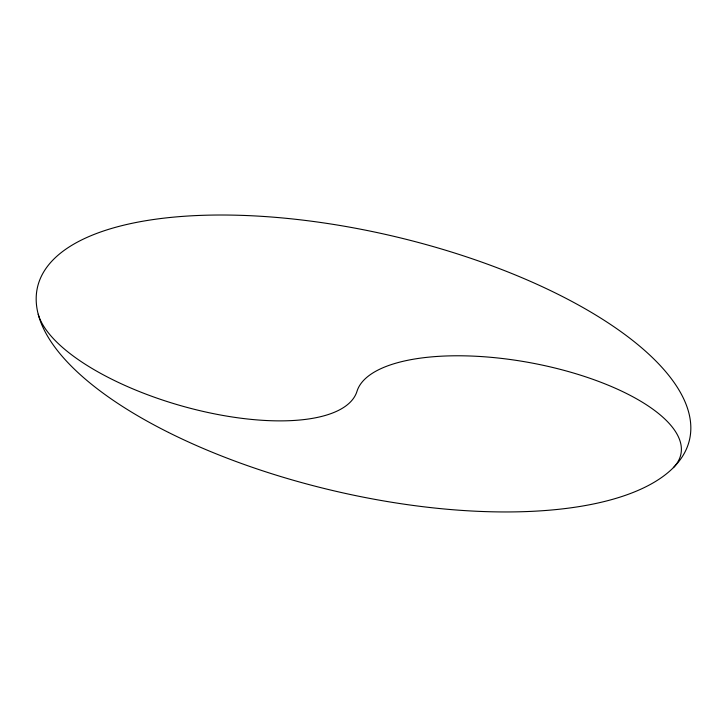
<?xml version="1.0" encoding="UTF-8"?>
<svg xmlns="http://www.w3.org/2000/svg" width="727" height="727" viewBox="0 0 727 727"><rect width="100%" height="100%" fill="white"/><g stroke="black" fill="none" stroke-linecap="round" stroke-linejoin="round"><path stroke-width="1.09" d="M673.366 467.643A165.011 62.204 10.4 0 0 553.147 367.58A165.011 62.204 10.4 0 0 357.021 391.226A165.992 62.931 16 0 1 197.953 410.201A165.992 62.931 16 0 1 38.231 314.218M168.473 432.42A334.802 130.724 13.2 0 0 688.678 442.897A334.802 130.724 13.2 0 0 233.394 215.137A334.802 130.724 13.2 0 0 168.473 432.42"/></g></svg>
